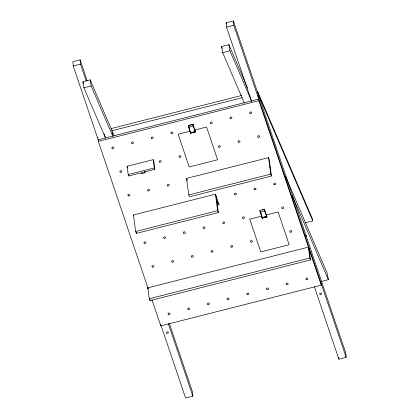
<?xml version="1.0" encoding="UTF-8"?>
<svg xmlns="http://www.w3.org/2000/svg" width="419" height="419" viewBox="0 0 419 419"><rect width="100%" height="100%" fill="white"/><g stroke="black" fill="none" stroke-linecap="round" stroke-linejoin="round"><path stroke-width="0.63" d="M190.624 132.64L190.724 133.273L188.299 125.978M195.259 131.791L195.285 132.111L192.813 124.296L193.018 124.773M262.294 217.906L262.299 218.236L260.189 212.093M266.741 216.45L266.861 217.073L266.306 214.79M264.635 209.861L264.389 209.259L259.848 210.411L260.079 211.841M264.546 209.626L264.619 210.689M262.221 217.712L262.315 217.948M266.494 215.706L266.652 215.937L266.5 215.266M194.835 130.943L194.667 129.937M261.87 217.052L261.713 216.398M192.813 124.296L188.257 125.485L190.409 132.435M264.389 209.259L264.682 210.898M188.33 125.674L188.33 125.962M190.106 131.325L190.362 131.88M266.636 215.989L266.154 214.654L266.526 216.246M141.219 173.529L141.386 173.377M141.365 173.738L144.995 172.817L145.016 172.455M87.257 80.877L80.129 59.817L72.864 61.656L73.231 65.982L98.622 141.009M251.662 101.461L226.506 27.115L226.14 22.794L233.404 20.95L345.769 353.018L346.136 357.344L338.871 359.183L314.344 286.701M73.231 65.982L80.495 64.138L80.129 59.817M226.506 27.115L233.771 25.271L233.404 20.95M105.604 138.249L83.889 87.786L82.862 81.705L90.127 79.861L114.167 135.73M244.345 103.069L222.636 52.605L221.604 46.525L228.868 44.681L247.482 87.938M83.889 87.786L91.159 85.942L112.868 136.405M222.636 52.605L229.9 50.762L251.615 101.225M111.056 128.591L241.773 95.443M111.438 130.869L242.156 97.727M98.339 141.392L258.879 100.686L258.743 99.067L98.203 139.773L98.339 141.392L148.195 288.733M188.901 125.532L192.871 124.522M188.623 127.266L193.164 126.114L193.107 125.836M190.168 131.168L178.185 134.211L189.194 166.966L217.581 159.77L206.572 127.009L194.584 130.052M191.054 132.53L192.19 132.242M193.327 131.954L195.029 131.519L195.207 131.849M190.498 132.807L195.039 131.655M191.179 132.917L192.18 132.614M193.704 132.278L195.217 131.891L194.856 130.718L194.95 131.283M190.76 133.137L192.274 132.75M193.028 132.561L195.301 131.985M127.098 166.296L153.213 159.676L153.747 161.1L154.857 169.349L128.748 175.975L128.209 174.55L127.098 166.296L127.638 167.72M128.209 174.55L154.323 167.925L153.213 159.676M186.549 178.415L268.521 157.633L269.239 159.529L271.454 176.032L189.482 196.82L188.77 194.924L186.549 178.415L187.084 179.84M188.77 194.924L270.742 174.136L268.521 157.633M216.141 196.082L218.357 212.585L136.385 233.367L135.672 231.471L133.452 214.968L215.424 194.18L218.99 204.498C218.006 204.519 217.492 201.23 216.859 201.439M217.775 204.807L218.99 204.498M135.672 231.471L217.644 210.684L215.424 194.18M262.179 210.06L264.447 209.49M261.744 216.131L249.761 219.174L260.77 251.929L289.157 244.733L278.143 211.972L266.159 215.015M262.629 217.492L266.604 216.482L266.72 216.775M263.431 217.618C259.366 218.535 266.337 216.021 266.72 216.89M265.704 217.068L266.845 216.785M263.766 217.623L262.252 218.006L262.09 217.723M264.269 217.498L265.269 217.194M265.782 217.11L266.783 216.859M262.331 218.1L263.844 217.712M264.604 217.524L266.877 216.948M305.121 222.793L312.736 220.865L312.349 218.582L257.638 91.421L258.02 93.704L312.736 220.865M147.818 287.843L308.358 247.137L309.07 249.033L310.537 259.927L149.997 300.633L149.284 298.737L147.818 287.843L148.174 288.791M149.284 298.737L309.824 258.031L308.358 247.137M321.122 281.495L328.386 279.651L327.354 273.57L285.48 176.247M151.966 299.878L160.765 325.877L321.305 285.171L321.169 283.548M169.224 323.117L192.494 391.885L192.86 396.206L185.596 398.05L161.069 325.563M190.666 133.043L190.525 132.587M144.995 172.817L144.366 171.455M190.598 132.755L190.666 132.996M195.275 131.823L195.165 131.487M261.666 215.853L261.655 216.173M194.893 130.702L195.196 131.624M260.005 210.778L260.141 212.051M270.334 168.501L270.087 167.15M292.195 195.547L328.386 279.651M221.604 46.525L222.379 48.326M82.862 81.705L83.638 83.507M309.824 258.031L310.537 259.927M270.742 174.136L271.454 176.032M217.644 210.684L218.357 212.585M154.323 167.925L154.857 169.349M133.452 214.968L133.808 215.916M266.432 215.167L266.421 215.429M264.567 209.568L266.604 215.712M192.991 124.605L193.059 124.899M188.477 125.925L189.147 127.895M194.715 130.068L194.589 129.68L194.678 130.283M233.771 25.271L346.136 357.344M258.879 100.686L321.305 285.171M226.14 22.794L226.559 24.03M264.729 210.94L266.615 216.618M260.293 211.49L261.749 215.806M260.304 211.626L261.76 215.942M193.049 124.762L194.924 130.304M194.819 130.487L194.903 130.765M80.495 64.138L86.157 80.867M103.975 133.525L105.447 137.861M168.333 323.725L192.86 396.206M264.682 210.799L264.74 211.076L260.199 212.229L260.141 211.951M262.058 217.419L261.885 216.833L261.985 217.398M190.168 131.55L190.425 132.226M261.948 216.916L261.817 216.471M97.863 137.563L97.732 137.107M262.043 217.456L261.927 216.974M266.604 216.267L266.515 215.895M193.044 125.726L192.813 124.653M190.425 132.331L190.346 131.969M228.868 44.681L229.9 50.762M90.127 79.861L91.159 85.942M149.735 298.71L149.997 300.633M128.575 174.702L128.748 175.975M136.212 232.1L136.385 233.367M338.714 357.334L338.871 359.183M160.624 324.259L160.765 325.877M187.073 180.636A1 0.822 -4.9 0 1 187.068 179.819M305.624 235.515A0.943 0.545 -9.6 0 1 306.509 235.834A0.943 0.545 -9.6 0 1 306.048 236.499M112.124 132.53L112.606 134.321L112.177 132.519M258.13 95.506L258.612 97.297L258.13 95.506M144.424 243.345A1 0.822 -4.9 0 0 145.922 242.585A1 0.822 -4.9 0 0 144.414 241.92A1 0.822 -4.9 0 0 144.424 243.345M274.23 184.674A1 0.822 -4.9 0 0 275.728 183.915A1 0.822 -4.9 0 0 274.22 183.255A1 0.822 -4.9 0 0 274.23 184.674M254.543 189.666A1 0.822 -4.9 0 0 256.035 188.906A1 0.822 -4.9 0 0 254.532 188.246A1 0.822 -4.9 0 0 254.543 189.666M234.85 194.662A1 0.822 -4.9 0 0 236.347 193.897A1 0.822 -4.9 0 0 234.839 193.238A1 0.822 -4.9 0 0 234.85 194.662M164.117 238.353A1 0.822 -4.9 0 0 165.61 237.589A1 0.822 -4.9 0 0 164.101 236.929A1 0.822 -4.9 0 0 164.117 238.353M183.805 233.357A1 0.822 -4.9 0 0 185.303 232.597A1 0.822 -4.9 0 0 183.794 231.937A1 0.822 -4.9 0 0 183.805 233.357M290.283 232.116A1 0.822 -4.9 0 0 291.781 231.351A1 0.822 -4.9 0 0 290.273 230.691A1 0.822 -4.9 0 0 290.283 232.116M148.064 190.912A1 0.822 -4.9 0 0 149.557 190.153A1 0.822 -4.9 0 0 148.054 189.493A1 0.822 -4.9 0 0 148.064 190.912M203.498 228.365A1 0.822 -4.9 0 0 204.991 227.606A1 0.822 -4.9 0 0 203.482 226.946A1 0.822 -4.9 0 0 203.498 228.365M112.318 148.467A1 0.822 -4.9 0 0 113.816 147.708A1 0.822 -4.9 0 0 112.308 147.043A1 0.822 -4.9 0 0 112.318 148.467M167.752 185.921A1 0.822 -4.9 0 0 169.25 185.161A1 0.822 -4.9 0 0 167.741 184.496A1 0.822 -4.9 0 0 167.752 185.921M223.186 223.374A1 0.822 -4.9 0 0 224.684 222.609A1 0.822 -4.9 0 0 223.175 221.95A1 0.822 -4.9 0 0 223.186 223.374M242.879 218.378A1 0.822 -4.9 0 0 244.371 217.618A1 0.822 -4.9 0 0 242.868 216.958A1 0.822 -4.9 0 0 242.879 218.378M211.522 252.086A1 0.822 -4.9 0 0 213.02 251.321A1 0.822 -4.9 0 0 211.511 250.662A1 0.822 -4.9 0 0 211.522 252.086M191.834 257.077A1 0.822 -4.9 0 0 193.327 256.318A1 0.822 -4.9 0 0 191.818 255.658A1 0.822 -4.9 0 0 191.834 257.077M250.902 242.098A1 0.822 -4.9 0 0 252.4 241.339A1 0.822 -4.9 0 0 250.892 240.679A1 0.822 -4.9 0 0 250.902 242.098M231.215 247.09A1 0.822 -4.9 0 0 232.707 246.33A1 0.822 -4.9 0 0 231.199 245.67A1 0.822 -4.9 0 0 231.215 247.09M132.011 143.476A1 0.822 -4.9 0 0 133.504 142.711A1 0.822 -4.9 0 0 132.001 142.051A1 0.822 -4.9 0 0 132.011 143.476M152.448 267.065A1 0.822 -4.9 0 0 153.946 266.301A1 0.822 -4.9 0 0 152.437 265.641A1 0.822 -4.9 0 0 152.448 267.065M207.882 304.519A1 0.822 -4.9 0 0 209.38 303.754A1 0.822 -4.9 0 0 207.871 303.094A1 0.822 -4.9 0 0 207.882 304.519M168.501 314.501A1 0.822 -4.9 0 0 169.999 313.742A1 0.822 -4.9 0 0 168.49 313.082A1 0.822 -4.9 0 0 168.501 314.501M188.194 309.51A1 0.822 -4.9 0 0 189.687 308.751A1 0.822 -4.9 0 0 188.183 308.085A1 0.822 -4.9 0 0 188.194 309.51M227.575 299.522A1 0.822 -4.9 0 0 229.067 298.763A1 0.822 -4.9 0 0 227.564 298.103A1 0.822 -4.9 0 0 227.575 299.522M247.262 294.531A1 0.822 -4.9 0 0 248.76 293.771A1 0.822 -4.9 0 0 247.252 293.111A1 0.822 -4.9 0 0 247.262 294.531M266.955 289.539A1 0.822 -4.9 0 0 268.453 288.775A1 0.822 -4.9 0 0 266.945 288.115A1 0.822 -4.9 0 0 266.955 289.539M306.336 279.552A1 0.822 -4.9 0 0 307.834 278.792A1 0.822 -4.9 0 0 306.326 278.132A1 0.822 -4.9 0 0 306.336 279.552M286.648 284.543A1 0.822 -4.9 0 0 288.141 283.783A1 0.822 -4.9 0 0 286.633 283.124A1 0.822 -4.9 0 0 286.648 284.543M172.141 262.069A1 0.822 -4.9 0 0 173.639 261.309A1 0.822 -4.9 0 0 172.13 260.649A1 0.822 -4.9 0 0 172.141 262.069M282.259 208.395A1 0.822 -4.9 0 0 283.752 207.635A1 0.822 -4.9 0 0 282.249 206.97A1 0.822 -4.9 0 0 282.259 208.395M151.699 138.48A1 0.822 -4.9 0 0 153.197 137.72A1 0.822 -4.9 0 0 151.688 137.06A1 0.822 -4.9 0 0 151.699 138.48M128.371 195.903A1 0.822 -4.9 0 0 129.869 195.144A1 0.822 -4.9 0 0 128.361 194.484A1 0.822 -4.9 0 0 128.371 195.903M120.347 172.188A1 0.822 -4.9 0 0 121.84 171.423A1 0.822 -4.9 0 0 120.337 170.763A1 0.822 -4.9 0 0 120.347 172.188M159.728 162.2A1 0.822 -4.9 0 0 161.221 161.441A1 0.822 -4.9 0 0 159.718 160.781A1 0.822 -4.9 0 0 159.728 162.2M179.416 157.209A1 0.822 -4.9 0 0 180.914 156.444A1 0.822 -4.9 0 0 179.405 155.784A1 0.822 -4.9 0 0 179.416 157.209M218.797 147.221A1 0.822 -4.9 0 0 220.294 146.461A1 0.822 -4.9 0 0 218.786 145.802A1 0.822 -4.9 0 0 218.797 147.221M238.49 142.23A1 0.822 -4.9 0 0 239.987 141.47A1 0.822 -4.9 0 0 238.479 140.81A1 0.822 -4.9 0 0 238.49 142.23M258.183 137.238A1 0.822 -4.9 0 0 259.675 136.474A1 0.822 -4.9 0 0 258.167 135.814A1 0.822 -4.9 0 0 258.183 137.238M210.773 123.5A1 0.822 -4.9 0 0 212.271 122.741A1 0.822 -4.9 0 0 210.762 122.081A1 0.822 -4.9 0 0 210.773 123.5M230.466 118.509A1 0.822 -4.9 0 0 231.958 117.749A1 0.822 -4.9 0 0 230.45 117.09A1 0.822 -4.9 0 0 230.466 118.509M250.153 113.518A1 0.822 -4.9 0 0 251.651 112.758A1 0.822 -4.9 0 0 250.143 112.093A1 0.822 -4.9 0 0 250.153 113.518M171.392 133.488A1 0.822 -4.9 0 0 172.89 132.729A1 0.822 -4.9 0 0 171.381 132.069A1 0.822 -4.9 0 0 171.392 133.488M320.189 294.379A0.943 0.77 -4.9 0 0 321.598 293.661A0.943 0.77 -4.9 0 0 320.179 293.043A0.943 0.77 -4.9 0 0 320.189 294.379M166.914 333.246A0.943 0.77 -4.9 0 0 168.323 332.529A0.943 0.77 -4.9 0 0 166.903 331.906A0.943 0.77 -4.9 0 0 166.914 333.246"/></g></svg>
